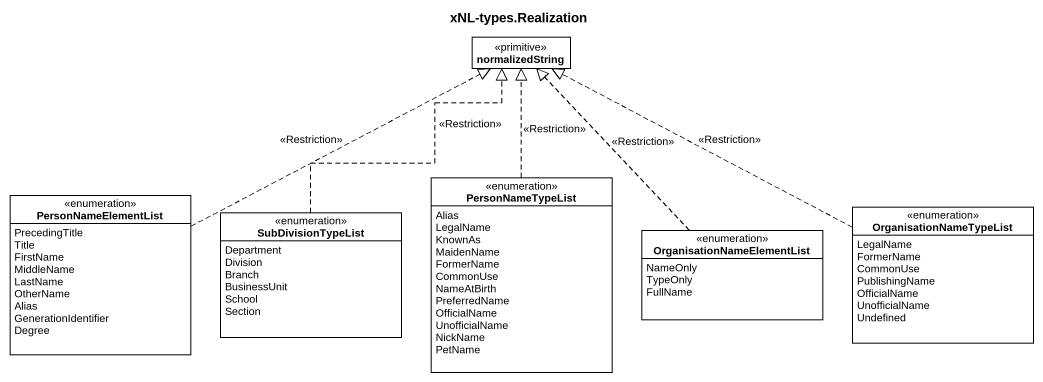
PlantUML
@startuml
title xNL-types.Realization
hide circle
hide empty members
class normalizedString <<primitive>>
enum PersonNameTypeList {
  Alias
  LegalName
  KnownAs
  MaidenName
  FormerName
  CommonUse
  NameAtBirth
  PreferredName
  OfficialName
  UnofficialName
  NickName
  PetName
}
enum PersonNameElementList {
  PrecedingTitle
  Title
  FirstName
  MiddleName
  LastName
  OtherName
  Alias
  GenerationIdentifier
  Degree
}
enum SubDivisionTypeList {
  Department
  Division
  Branch
  BusinessUnit
  School
  Section
}
enum OrganisationNameTypeList {
  LegalName
  FormerName
  CommonUse
  PublishingName
  OfficialName
  UnofficialName
  Undefined
}
enum OrganisationNameElementList {
  NameOnly
  TypeOnly
  FullName
}
PersonNameTypeList .up.|> normalizedString : <<Restriction>>
PersonNameElementList .right.|> normalizedString : <<Restriction>>
SubDivisionTypeList .up.|> normalizedString : <<Restriction>>
OrganisationNameTypeList .left.|> normalizedString : <<Restriction>>
OrganisationNameElementList .up.|> normalizedString : <<Restriction>>
@enduml
